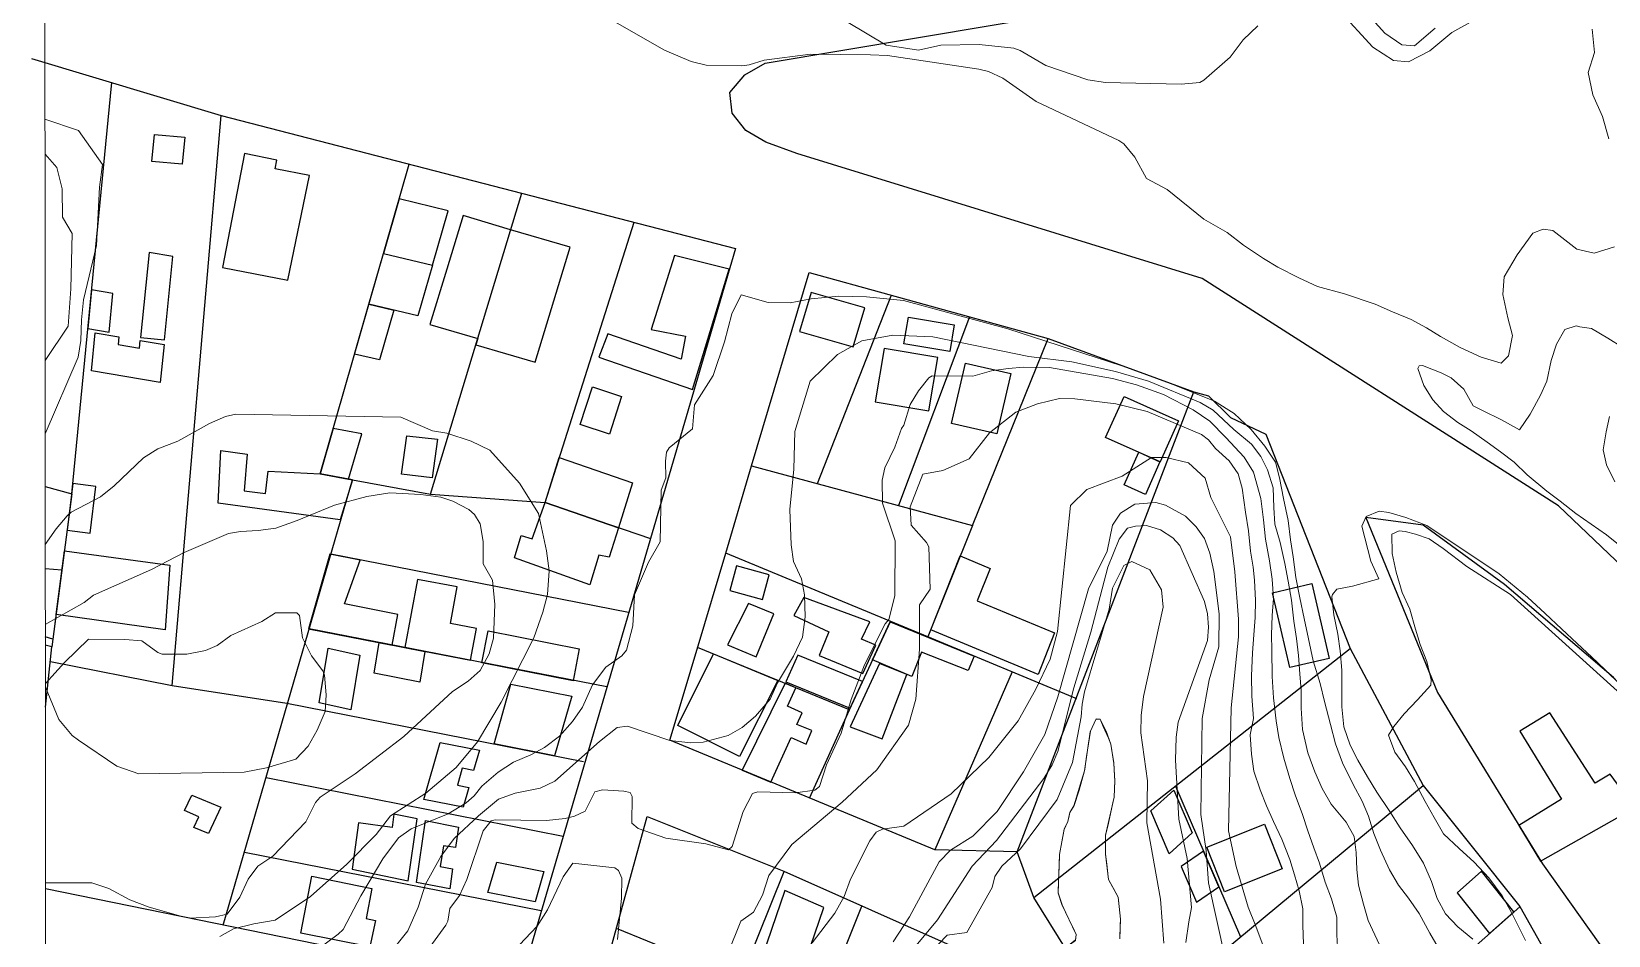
# Model space of a CAD drawing. Header units: metres. Extents: x 47 to 1988, y 46 to 663.
# Drawn here: x 957.3 to 1160.8, y 158.1 to 274.7 of the extents above; entities that cross this region are included whole.
import ezdxf

# ---------------------------------------------------------------- set-up
doc = ezdxf.new("R2010")
doc.units = ezdxf.units.M
for name, color, linetype in [('01_Fina', 7, 'Continuous'), ('casas', 80, 'Continuous'), ('predios', 220, 'Continuous')]:
    doc.layers.add(name, color=color, linetype=linetype)

msp = doc.modelspace()

# ---------------------------------------------------------------- linework, layer by layer
at = {"layer": '01_Fina', "linetype": 'Continuous', "lineweight": 9}
for p, q in [((1093.92, 184.36), (1094.72, 186.03)), ((1094.68, 185.94), (1093.96, 184.45)), ((1095.23, 186.02), (1094.68, 185.94)), ((1094.72, 186.03), (1095.23, 186.02)), ((1095.23, 186.02), (1095.99, 184.46)), ((1095.41, 185.59), (1095.23, 186.02)), ((1095.63, 185.07), (1095.41, 185.59)), ((1093.2, 179.34), (1093.92, 184.36)), ((1093.96, 184.45), (1093.7, 182.83)), ((1096.28, 183.55), (1095.63, 185.07)), ((1095.99, 184.46), (1096.61, 182.77)), ((1096.61, 182.77), (1096.28, 183.55)), ((1093.47, 181.19), (1093.23, 179.56)), ((1093.7, 182.83), (1093.47, 181.19)), ((1096.61, 182.77), (1097, 180.29)), ((1096.73, 181.98), (1096.61, 182.77)), ((1096.99, 180.35), (1096.73, 181.98)), ((1092.5, 176.85), (1093.2, 179.34)), ((1093.2, 179.34), (1092.78, 177.97)), ((1093.23, 179.56), (1093.2, 179.34)), ((1097.08, 178.7), (1096.99, 180.35)), ((1097, 180.29), (1097.12, 178.03)), ((1092.78, 177.97), (1092.31, 176.39)), ((1097.12, 178.03), (1097.03, 175.94)), ((1097.03, 175.94), (1097.08, 177.05)), ((1097.12, 178.03), (1097.08, 178.7)), ((1097.08, 177.05), (1097.12, 178.03)), ((1092.31, 176.39), (1091.82, 174.82)), ((1091.85, 174.88), (1092.5, 176.85)), ((1097.03, 175.94), (1095.93, 171.06)), ((1096.55, 173.81), (1096.91, 175.42)), ((1096.91, 175.42), (1097.03, 175.94)), ((1091.06, 172.79), (1091.32, 173.98)), ((1091.18, 173.32), (1091.06, 172.79)), ((1091.32, 173.98), (1091.18, 173.32)), ((1091.32, 173.98), (1091.85, 174.88)), ((1091.82, 174.82), (1091.32, 173.98)), ((1096.19, 172.2), (1096.55, 173.81)), ((1089.97, 168.53), (1090.58, 171.8)), ((1090.58, 171.79), (1090.28, 170.17)), ((1090.58, 171.8), (1091.06, 172.79)), ((1091.06, 172.79), (1090.58, 171.79)), ((1095.92, 168.6), (1095.93, 171.06)), ((1095.93, 171.06), (1096.19, 172.2)), ((1095.93, 171.06), (1095.93, 170.58)), ((1090.28, 170.17), (1089.97, 168.55)), ((1095.93, 170.58), (1095.92, 168.93)), ((1095.92, 168.93), (1095.92, 168.6)), ((1089.79, 163.54), (1089.97, 168.53)), ((1089.91, 166.9), (1089.85, 165.25)), ((1089.97, 168.55), (1089.91, 166.9)), ((1095.92, 168.6), (1096.07, 167.28)), ((1096.3, 165.33), (1095.92, 168.6)), ((1096.07, 167.28), (1096.26, 165.65)), ((1089.85, 165.25), (1089.79, 163.6)), ((1096.26, 165.65), (1096.3, 165.33)), ((1096.3, 165.33), (1096.93, 164.16)), ((1097.53, 163.06), (1096.3, 165.33)), ((1089.79, 163.6), (1090.3, 162.04)), ((1090.27, 162.09), (1089.79, 163.54)), ((1096.93, 164.16), (1097.53, 163.06)), ((1097.53, 163.06), (1097.58, 162.66)), ((1097.85, 160.22), (1097.53, 163.06)), ((1092.14, 158.24), (1090.27, 162.09)), ((1090.3, 162.04), (1091.02, 160.55)), ((1097.58, 162.66), (1097.76, 161.02)), ((1097.76, 161.02), (1097.85, 160.22)), ((1091.02, 160.55), (1091.74, 159.07)), ((1091.74, 159.07), (1092.14, 158.24)), ((1097.75, 157.66), (1097.85, 160.22)), ((1097.82, 159.38), (1097.75, 157.73)), ((1097.85, 160.22), (1097.82, 159.38))]:
    msp.add_line(p, q, dxfattribs=at)
at = {"layer": '01_Fina', "lineweight": 9}
msp.add_lwpolyline([(959.22, 45.61), (1698.31, 45.61), (1697.87, 663.47), (958.78, 663.47), (959.22, 45.61)], dxfattribs=at)
at = {"layer": '01_Fina', "linetype": 'Continuous', "lineweight": 9}
for points in [[(1142.99, 275.89), (1140.6, 274.57), (1137.77, 272.19), (1134.99, 270.8), (1133.09, 270.96), (1130.39, 272.66), (1126.07, 277.4)], [(1138.44, 275.13), (1135.76, 272.84), (1134.13, 272.98), (1131.96, 274.47), (1129.52, 277.18)], [(1032, 276.3), (1039.01, 272.3), (1042.43, 270.83), (1044.39, 270.36), (1048.99, 270.29), (1049.92, 270.39), (1051.85, 270.98), (1057.83, 271.76), (1065.6, 271.67), (1067.8, 271.6), (1079.55, 269.83), (1080.81, 269.52), (1082.67, 268.66), (1086.97, 265.67), (1097.63, 260.64), (1098.26, 260.2), (1099.69, 258.48), (1101.21, 255.72), (1103.86, 254.32), (1108.61, 250.5), (1111.63, 248.76), (1113.7, 247.15), (1116.28, 245.44), (1118.14, 244.32), (1120.87, 242.94), (1123.27, 241.82), (1126.74, 240.85), (1130.72, 239.54), (1132.96, 238.52), (1135.34, 237.54), (1137.34, 236.47), (1139.15, 235.38), (1141.67, 233.93), (1144.37, 232.71), (1146.97, 231.9), (1147.93, 232.86), (1148.41, 235.5), (1147.83, 237.76), (1147.18, 240.78), (1147.35, 243.07), (1149.05, 245.89), (1151.05, 248.67), (1152.38, 249.19), (1153.63, 249.03), (1156.71, 246.62), (1158.97, 246.12), (1161.59, 246.92)], [(1115.57, 275.44), (1113.68, 273.64), (1111.99, 271.37), (1108.61, 268.42), (1108.1, 268.14), (1105.68, 267.9), (1095.91, 268.1), (1093.62, 268.45), (1088.19, 270.33), (1084.92, 272.25), (1084.07, 272.54), (1079.61, 273.03), (1074.65, 272.94), (1071.76, 272.31), (1067.62, 272.92), (1062.51, 275.98)], [(1160.84, 260.85), (1160.03, 263.75), (1158.78, 266.54), (1158.18, 269.39), (1159, 271.99), (1158.7, 274.98)], [(959.06, 263.37), (963.41, 261.95), (966.47, 257.56), (966.12, 254.61), (965.73, 247.09), (964.04, 240.07), (963.76, 237.52), (963.69, 234.85), (963.34, 232.68), (959.09, 222.82)], [(959.07, 258.89), (960.6, 257.15), (961.27, 254.42), (961.33, 250.76), (962.57, 248.66), (962.42, 241.51), (962.04, 236.69), (959.09, 232.25)], [(1138.83, 156.56), (1137.76, 158.39), (1136.4, 160.92), (1135.02, 162.91), (1133.72, 164.58), (1132.56, 166.56), (1131.39, 169.11), (1130.54, 171.26), (1129.85, 173.51), (1129.03, 175.44), (1127.87, 177.57), (1126.48, 180.38), (1125.59, 182.83), (1124.94, 185.3), (1124.17, 188.3), (1123.61, 190.62), (1122.72, 193.53), (1122.09, 196.38), (1121.53, 198.99), (1120.98, 201.65), (1120.49, 204.28), (1120.12, 206.94), (1119.79, 209.13), (1119.49, 211.62), (1118.89, 214.47), (1118.36, 217.13), (1117.84, 219.17), (1116.47, 221.2), (1114.7, 223.36), (1112.53, 225.43), (1109.96, 227.02), (1103.67, 229.57), (1098.01, 231.59), (1083.31, 236.35), (1069.83, 240.02), (1065.06, 240.48), (1061.44, 240.54), (1057.95, 240.2), (1055.22, 239.72), (1052.38, 239.76), (1048.91, 240.72), (1047.71, 238.28), (1046.75, 234.67), (1045.28, 230.34), (1042.89, 226.56), (1042.6, 223.47), (1039.59, 221), (1039.28, 220.42), (1039.13, 219.29), (1039.19, 217.13), (1038.56, 215.53), (1038.46, 208.88), (1036.95, 206.24), (1035.13, 202.03), (1034.93, 198.04), (1034.12, 194.91), (1033.49, 194.19), (1031.42, 192.7), (1029.73, 190.45), (1028.44, 187.56), (1027.14, 185.7), (1025.44, 183.8), (1023.52, 182.36), (1021.77, 181.38), (1019.5, 180.44), (1017.56, 179.16), (1015.45, 177.38), (1014.43, 176.13), (1013.42, 175.2), (1011.07, 173.77), (1006.33, 171.86), (1004.69, 170.69), (1002.68, 168), (999.83, 163.2), (997.53, 158.89), (996.91, 158.26), (995.03, 156.91)], [(1162.68, 233.92), (1160.73, 235.16), (1158.61, 236.39), (1157.13, 236.59), (1156.66, 236.72), (1155.2, 236.24), (1154.11, 234.39), (1153.42, 232.26), (1152.84, 229.58), (1152.03, 227.81), (1150.72, 225.34), (1149.35, 223.34), (1147.02, 224.62), (1144.55, 225.82), (1143.35, 226.4), (1142.14, 228.55), (1140.5, 230.02), (1139.23, 230.67), (1136.83, 231.6), (1136.38, 231.58), (1136.23, 231.21), (1136.99, 229.02), (1138.15, 227.2), (1139.52, 225.69), (1141.36, 224.25), (1143.09, 223.18), (1145.16, 221.74), (1146.89, 220.48), (1148.65, 219.13), (1150.31, 217.5), (1152.87, 215.43), (1154.58, 214.1), (1156.58, 212.52), (1158.59, 211.14), (1160.54, 209.76), (1162.11, 208.51)], [(1003.37, 155.5), (1005.88, 158.68), (1007.21, 161.76), (1008.16, 164.71), (1010.14, 168.3), (1011.85, 170.59), (1014.99, 173.52), (1017.6, 175.67), (1019.73, 176.47), (1022.95, 177.09), (1024.85, 178.02), (1030.6, 183.1), (1032.91, 184.94), (1034.24, 185.11), (1039.7, 183.26), (1042.4, 182.96), (1043.98, 183.02), (1047.24, 183.91), (1049.03, 184.94), (1050.75, 186.4), (1052.62, 188.59), (1053.58, 190.68), (1055.67, 194.14), (1056.83, 196.59), (1057.16, 199.19), (1057.05, 202.05), (1056.69, 204.12), (1055.64, 206.34), (1055.34, 208.47), (1055.18, 213.05), (1055.68, 218.23), (1055.83, 223.12), (1057.79, 229.59), (1061.33, 233.04), (1064.46, 234.8), (1068.47, 235.52), (1073.64, 235.31), (1086.02, 232.78), (1091.55, 232.07), (1097.22, 230.83), (1101.47, 229.6), (1108.14, 226.86), (1109.81, 225.86), (1112.49, 223.36), (1114.75, 221.46), (1115.97, 219.88), (1116.83, 218.18), (1117.53, 215.84), (1117.62, 213.3), (1117.78, 211.14), (1118.46, 208.79), (1119.04, 206.08), (1119.49, 203.8), (1119.93, 201.33), (1120.2, 198.65), (1120.55, 196.42), (1120.83, 194.21), (1120.97, 191.87), (1121.15, 189.68), (1121.17, 187.41), (1121.33, 184.68), (1122.02, 181.67), (1122.94, 179.22), (1123.88, 177.07), (1125.02, 175.02), (1126.95, 172.7), (1128, 170.86), (1128.25, 168.82), (1128.32, 166.62), (1128.55, 164.58), (1129.19, 162.15), (1129.82, 160.04), (1131.83, 155.7)], [(1008.74, 156.6), (1010.81, 159.43), (1011.04, 159.93), (1011.29, 161.56), (1012.54, 163.25), (1013.5, 165.34), (1015.62, 171.58), (1016.65, 172.88), (1017.17, 173.02), (1023.77, 172.93), (1026.18, 173.17), (1027.41, 173.5), (1028.75, 174.12), (1030.03, 176.64), (1031.02, 176.9), (1033.74, 176.7), (1034.58, 176.53), (1034.85, 176.01), (1034.77, 172.59), (1035.59, 171.91), (1039.17, 170.67), (1044.35, 169.94), (1047.28, 169.15), (1047.73, 169.58), (1049.17, 174.1), (1050.38, 176.4), (1051.06, 176.61), (1055.86, 176.52), (1058.42, 176.84), (1059.01, 177.32), (1059.89, 180.12), (1061.79, 184.21), (1063.09, 188.53), (1064.83, 193.02), (1067.49, 198.29), (1067.97, 198.84), (1068.74, 201.91), (1068.79, 209.01), (1067.14, 213.88), (1067.09, 216.82), (1067.43, 218.41), (1068.74, 221.09), (1069.59, 223.5), (1069.88, 223.94), (1070.7, 226.6), (1071.79, 228.33), (1073.1, 230.03), (1073.55, 230.3), (1078.77, 230.26), (1081.19, 230.92), (1083.37, 231.24), (1085.37, 231.4), (1088.7, 231.34), (1096.82, 229.93), (1099.91, 229.11), (1103.38, 227.89), (1107.23, 225.89), (1109.39, 224.43), (1111.44, 222.34), (1113.82, 219.81), (1115.01, 217.87), (1115.95, 214.45), (1116.29, 211.72), (1116.56, 209.22), (1117.06, 206.41), (1117.41, 204.06), (1117.6, 201.56), (1117.42, 199.37), (1117.31, 196.88), (1117.37, 194.91), (1117.4, 191.5), (1117.57, 188.74), (1117.93, 185.79), (1118.28, 183.63), (1118.91, 180.95), (1119.71, 178.36), (1120.39, 176.24), (1121.33, 173.72), (1122.01, 171.58), (1122.81, 169.39), (1123.52, 167.44), (1124.27, 164.99), (1125.05, 162.84), (1125.78, 160.47), (1125.77, 158.19), (1125.91, 155.87)], [(1047.17, 155.79), (1048.86, 159.94), (1050.49, 161.09), (1051.65, 163.28), (1052.45, 165.84), (1055.42, 169.82), (1061.94, 175.28), (1066.39, 179.47), (1070.47, 185.22), (1071.42, 188.56), (1071.9, 195.01), (1071.91, 200.76), (1073.27, 202.79), (1073.1, 208.24), (1072.83, 208.77), (1070.85, 211.01), (1070.7, 213.4), (1072.35, 217.61), (1074.94, 218.09), (1078.32, 219.59), (1080.95, 222.92), (1084.35, 225.62), (1087.14, 226.68), (1089.98, 227.35), (1091.95, 227.3), (1097.25, 226.68), (1101.29, 225.67), (1108.3, 222.73), (1109.19, 222.05), (1110.1, 220.92), (1111.85, 219.31), (1113.04, 217.63), (1113.55, 215.8), (1113.96, 212.68), (1114.36, 210.28), (1114.61, 207.65), (1114.96, 205.59), (1115.14, 203.94), (1115.25, 201.29), (1115.23, 199.1), (1115.05, 196.9), (1114.87, 194.56), (1114.75, 191.61), (1114.79, 188.96), (1115.02, 186.09), (1114.57, 183.97), (1114.77, 181.48), (1115.03, 179.29), (1115.87, 176.87), (1116.68, 174.82), (1117.6, 172.82), (1118.68, 170.51), (1119.71, 167.91), (1120.28, 165.94), (1120.89, 163.87), (1121.36, 161.54), (1121.38, 159.43), (1121.45, 156.99)], [(959.1, 208.52), (960.5, 210.56), (961.94, 212.22), (962.45, 212.68), (966.24, 214.69), (968.01, 216.08), (971.79, 219.7), (973.64, 220.86), (976.21, 221.87), (980.28, 224.14), (982.38, 225.02), (983.71, 225.34), (1005, 224.97), (1009.08, 223.21), (1010.92, 222.88), (1014.05, 221.87), (1016.46, 220.68), (1020.31, 216.43), (1022.73, 212.52), (1023.77, 207.72), (1024.11, 205.12), (1023.9, 202.09), (1023.29, 199.8), (1022.16, 196.51), (1017.91, 188.18), (1014.87, 183.07), (1012.12, 179.75), (1008.2, 176.45), (1003.65, 173.55), (1001.81, 171.13), (998.01, 167.31), (993.31, 163.12), (988.75, 160.09), (986.03, 159.62), (983.39, 158.95), (981.62, 157.95)], [(1161.63, 216.62), (1160.54, 218.79), (1160.12, 220.76), (1160.5, 223.08), (1160.93, 225.06)], [(1116.26, 156.77), (1115.32, 159.29), (1114.31, 161.77), (1112.76, 166.99), (1111.78, 171.58), (1112.14, 187.45), (1113.05, 196.6), (1113.09, 198.92), (1112.61, 204.99), (1112.03, 209.52), (1109.52, 214.6), (1108.78, 217.07), (1106.61, 219.05), (1103.74, 219.74), (1101.84, 219.76), (1098.06, 217.36), (1093.51, 215.62), (1091.41, 213.58), (1089.73, 197.33), (1088.77, 193.73), (1086.91, 189.88), (1084.66, 185.79), (1080.85, 181.07), (1076.01, 176.36), (1069.89, 172.19), (1067.12, 171.82), (1066.31, 171.43), (1065.49, 170.33), (1062.99, 165.38), (1062.19, 163.12), (1060.97, 160.96), (1058.04, 157.16)], [(959.11, 198.22), (964.11, 201.06), (965.34, 201.99), (972.8, 205.31), (977.04, 207.49), (982.76, 209.93), (984.3, 210.22), (986.56, 210.32), (988.87, 210.65), (991.62, 211.61), (996.43, 213.61), (1000.58, 214.71), (1003.56, 215.19), (1007.57, 215), (1010.15, 214.65), (1011.68, 214.12), (1013.75, 213.04), (1014.51, 212.4), (1015.24, 211.18), (1015.59, 208.92), (1015.61, 206.05), (1016.81, 203.94), (1017.1, 200.77), (1016.92, 196.43), (1016.39, 194.41), (1015.24, 192.28), (1013.67, 190.91), (1011.64, 189.56), (1005.35, 183.76), (999.07, 178.97), (994.58, 175.95), (993.99, 175.25), (992.74, 172.77), (988.48, 168.32), (986.53, 167.06), (985.29, 165.38), (984.19, 163.05), (982.58, 160.84), (981.06, 160.51), (977.75, 160.35), (976.91, 160.5), (972.53, 161.76), (970.01, 162.68), (967.31, 164.16), (965.12, 164.88), (959.14, 164.88)], [(1111.34, 155.18), (1109.19, 164.89), (1108.91, 169.04), (1108.2, 173.7), (1108.39, 186.08), (1109.29, 191.06), (1110.53, 195.32), (1110.59, 199.58), (1109.9, 205.03), (1109.39, 207.43), (1108.67, 209.31), (1107.61, 210.8), (1106.25, 212.2), (1103.66, 213.59), (1102.4, 213.93), (1099.69, 213.72), (1097.86, 212.58), (1096.8, 211.04), (1096.11, 207.69), (1093.71, 202.81), (1089.75, 188.89), (1088.07, 184.03), (1085.34, 179.2), (1081.91, 174.08), (1078.77, 170.9), (1075.93, 169.12), (1074.44, 167.58), (1070.64, 160.5), (1068.52, 157.29)], [(1162.36, 190.44), (1160.39, 192.36), (1158.61, 194.06), (1156.79, 195.77), (1154.75, 197.64), (1152.64, 199.61), (1150.35, 201.75), (1146.69, 204.75), (1137.39, 211), (1134.68, 212.02), (1132.49, 212.65), (1131.21, 212.82), (1129.53, 212.16), (1128.99, 210.88), (1130.14, 206.4), (1131.17, 204.11), (1127.76, 203.17), (1125.78, 202.77), (1125.22, 202.09), (1125.12, 201.76), (1125.38, 199.46), (1125.87, 196.97), (1126.17, 194.83), (1126.42, 192.32), (1126.41, 189.76), (1126.41, 187.58), (1126.66, 185), (1127.46, 182.64), (1128.48, 180.71), (1129.71, 178.56), (1130.94, 176.58), (1132.52, 174.24), (1133.93, 171.99), (1135.51, 169.7), (1136.95, 167.41), (1137.99, 165.07), (1138.72, 162.86), (1139.76, 160.88), (1141.37, 159.2), (1143.32, 157.64)], [(1071.47, 156.81), (1074.23, 160.13), (1078.71, 167.03), (1081.85, 170.34), (1087.97, 178.35), (1089.03, 180.13), (1089.76, 181.84), (1091.82, 190.05), (1094.02, 197.24), (1096.21, 205.62), (1097.68, 209.22), (1098.73, 210.62), (1099.76, 210.89), (1101.2, 210.98), (1103, 210.43), (1104.58, 209.4), (1105.49, 208.39), (1108.68, 201.16), (1109.05, 199.58), (1109.19, 197.85), (1109.05, 196.14), (1105.28, 185.61), (1105.01, 183.69), (1104.95, 180.72), (1105.36, 173.09), (1106.45, 168.04), (1107, 161.71), (1106.65, 159.86), (1106.27, 157.2)], [(1162.39, 189.23), (1148.16, 202.08), (1142.54, 205.71), (1139.47, 208.02), (1137.67, 209.25), (1135.93, 209.88), (1134.58, 210.2), (1133.82, 210.28), (1132.85, 209.86), (1132.89, 207.35), (1133.41, 204.97), (1134.18, 202.36), (1135.19, 200.19), (1135.89, 197.6), (1136.51, 195.62), (1137.36, 193.46), (1137.94, 191.08), (1137.91, 190.37), (1136.18, 188.5), (1134.45, 186.7), (1133.11, 185.06), (1132.43, 183.95), (1133.25, 181.76), (1134.6, 179.85), (1135.79, 177.96), (1137.15, 175.39), (1138.31, 173.31), (1139.54, 171.21), (1141.53, 169.34), (1143.49, 167.56), (1145.36, 165.52), (1147.09, 163.23), (1148.29, 161.08), (1149.19, 159.27), (1150.11, 157.46)], [(1074.34, 156.99), (1075.5, 158.14), (1078, 158.48), (1081.27, 164.31), (1081.65, 165.7), (1082.52, 167.05), (1084.93, 169.26), (1089.67, 175.65), (1091.63, 180.42), (1092.79, 186.31), (1092.88, 187.93), (1093.22, 189.53), (1096.39, 200.18), (1096.81, 202.89), (1098.28, 205.84), (1099.32, 206.35), (1101.63, 205.28), (1103.14, 202.67), (1103.37, 200.46), (1100.82, 188.91), (1100.53, 186.48), (1100.49, 184.26), (1101.31, 178.06), (1101.23, 172.64), (1103.02, 162.8), (1103.45, 157.12)], [(959.12, 190.14), (960.87, 185.94), (962.57, 183.89), (963.38, 183.3), (968.32, 179.94), (971.16, 178.97), (984.77, 179.16), (987.67, 179.74), (991.43, 180.84), (993.03, 182.51), (994.18, 184.6), (995.2, 186.97), (995.33, 189.15), (995.14, 191.66), (994.91, 192.23), (993.47, 194.17), (992.29, 196.48), (991.92, 199.37), (991.57, 199.73), (988.79, 199.73), (987.04, 198.62), (983.05, 196.78), (981.27, 195.49), (979.77, 194.86), (977.39, 194.38), (974.2, 194.38), (973.64, 194.61), (971.58, 196.09), (969.35, 196.29), (964.69, 196.32), (961.59, 193.33), (959.12, 190.6)], [(1019.53, 156.08), (1022.57, 159.32), (1023.9, 161.42), (1025.92, 165.68), (1027.17, 167.44), (1032.59, 166.83), (1033.09, 166.49), (1033.5, 165.5), (1033.45, 162.92), (1032.94, 157.58)]]:
    msp.add_lwpolyline(points, dxfattribs=at)
msp.add_lwpolyline([(1092.06, 157.52), (1090.76, 156.52), (1089.43, 155.54), (1088.11, 154.56), (1087.19, 153.88), (1092.05, 157.47), (1092.14, 158.24)], close=True, dxfattribs=at)
at = {"layer": 'casas'}
for points in [[(976.75, 257.6), (972.87, 257.94), (973.18, 261.43), (977.1, 261.09)], [(984.81, 258.98), (981.98, 244.25), (990.39, 242.64), (993.21, 256.11), (988.76, 256.98), (989, 258.12)], [(1011.07, 251.58), (1004.75, 253.1), (1002.74, 246.08), (1009.06, 244.56)], [(1019.14, 249.11), (1013.02, 250.96), (1010.91, 244.05), (1008.73, 236.92), (1014.9, 235.08), (1014.66, 234.27), (1022.33, 232.03), (1026.82, 246.87)], [(975.56, 245.67), (972.5, 246.19), (971.41, 235.24), (974.5, 234.93)], [(1007.18, 238.02), (1000.86, 239.54), (1002.74, 246.08), (1009.06, 244.56)], [(1047.34, 244.04), (1040.3, 245.79), (1037.3, 236.25), (1041.72, 235.4), (1041.14, 232.45), (1031.68, 235.7), (1030.54, 232.71), (1042.64, 228.53)], [(967.84, 240.91), (965.08, 241.38), (964.6, 236.4), (967.36, 235.93)], [(1063.37, 234.04), (1064.87, 239.07), (1057.94, 241.04), (1056.44, 236.01)], [(1002.22, 232.33), (999.01, 233.1), (1000.87, 239.54), (1004.07, 238.77)], [(1069.89, 234.42), (1070.47, 237.87), (1076.39, 236.88), (1075.82, 233.43)], [(973.95, 229.44), (965.07, 230.95), (965.55, 235.83), (968.61, 235.31), (968.51, 234.31), (971.27, 233.84), (971.37, 234.84), (974.43, 234.32)], [(1074.26, 232.67), (1067.36, 233.83), (1066.2, 226.93), (1073.1, 225.77)], [(1077.84, 231.94), (1083.69, 230.59), (1081.89, 222.79), (1076.04, 224.14)], [(1031.92, 222.77), (1028.12, 224.02), (1029.72, 228.87), (1033.45, 227.64)], [(1098.3, 227.64), (1105.32, 224.48), (1102.95, 219.19), (1095.92, 222.35)], [(999.93, 222.82), (996.24, 223.49), (994.56, 217.63), (998.25, 216.96)], [(1005.05, 217.59), (1005.74, 222.55), (1009.72, 222.1), (1009.03, 217.14)], [(997.16, 211.7), (981.4, 213.86), (981.74, 220.67), (985.16, 220.2), (984.77, 215.46), (987.5, 215.1), (987.87, 217.98), (994.56, 217.63), (998.74, 216.87)], [(1100.2, 220.42), (1102.94, 219.19), (1101.06, 215), (1098.32, 216.24)], [(1033.06, 210.7), (1023.6, 213.96), (1025.41, 219.74), (1034.87, 216.48)], [(965.64, 215.99), (962.66, 216.4), (961.93, 210.39), (964.91, 209.98)], [(1033.06, 210.7), (1031.87, 206.89), (1030.55, 207.14), (1029.35, 203.32), (1019.66, 206.83), (1020.51, 209.71), (1021.94, 209.24), (1023.6, 213.96)], [(974.58, 197.51), (960.53, 199.51), (961.58, 207.71), (975.16, 205.85)], [(999.74, 206.53), (995.81, 207.3), (993.05, 197.65), (1003.85, 195.56), (1004.58, 199.49), (997.72, 200.88)], [(1048.28, 205.76), (1047.42, 202.58), (1051.66, 201.43), (1052.53, 204.61)], [(1073.36, 197.53), (1077.16, 207.05), (1081.04, 205.44), (1079.37, 201.26), (1089.34, 197.12), (1087.21, 191.78)], [(1012.27, 203.08), (1007.15, 204.03), (1005.52, 195.23), (1013.98, 193.63), (1014.74, 197.7), (1011.4, 198.32)], [(1117.45, 202.3), (1122.54, 203.48), (1124.78, 193.84), (1119.69, 192.66)], [(1055.68, 199.36), (1060.21, 197.27), (1058.97, 194.23), (1064.61, 191.91), (1066.29, 195.54), (1064.44, 196.3), (1065.49, 198.57), (1057, 201.69)], [(1053.1, 199.6), (1049.85, 200.91), (1047.12, 195.57), (1050.82, 194.05)], [(1015.44, 193.28), (1016.26, 197.4), (1028, 195.09), (1027.22, 190.96)], [(1065.86, 193.66), (1068.13, 198.57), (1078.95, 194.11), (1078.19, 192.27), (1072.15, 194.64), (1070.92, 191.51)], [(1007.42, 190.78), (1001.53, 191.94), (1002.18, 195.88), (1008.07, 194.73)], [(998.55, 187.21), (994.44, 188.09), (995.6, 195.15), (999.71, 194.27)], [(1053.64, 191.01), (1048.7, 181.18), (1040.71, 185.18), (1045.31, 194.42)], [(1064.56, 190.85), (1056.23, 194.26), (1054.65, 190.81), (1062.97, 187.4)], [(1070.27, 191.77), (1066.75, 193.2), (1062.98, 185.03), (1067.09, 183.46)], [(1017.02, 182.8), (1019.19, 190.5), (1027.04, 188.95), (1024.83, 181.26)], [(1054.56, 190.63), (1049.02, 179.43), (1052.74, 177.89), (1055.34, 183.63), (1057.27, 182.79), (1058.02, 184.53), (1056.1, 185.32), (1056.79, 186.8), (1054.87, 187.67), (1055.95, 190.06)], [(1164.23, 174.57), (1161.01, 178.91), (1159.11, 177.75), (1153.23, 186.81), (1149.39, 184.46), (1154.77, 175.67), (1149.23, 172.28), (1152.05, 167.67)], [(1015.12, 182), (1014.38, 179.4), (1012.91, 179.69), (1012.28, 177.48), (1013.75, 177.19), (1013.02, 174.64), (1007.97, 175.63), (1010.07, 182.99)], [(980.18, 171.24), (978.27, 172.04), (978.9, 173.4), (977.09, 174.24), (978, 176.22), (981.75, 174.64)], [(1104.73, 176.83), (1107.11, 171.32), (1104.13, 168.65), (1101.75, 174.16)], [(1007.07, 173.14), (1004.08, 173.75), (1003.85, 172.01), (999.54, 172.62), (998.69, 166.65), (1005.94, 165.17)], [(1008.15, 172.92), (1012.42, 172.08), (1012.05, 169.45), (1010.47, 169.68), (1010.07, 166.99), (1011.65, 166.69), (1011.29, 164.11), (1007.02, 164.95)], [(1116.41, 172.46), (1118.71, 166.7), (1111.27, 163.74), (1108.98, 169.5)], [(1108.57, 168.97), (1105.68, 166.99), (1107.66, 162.4), (1110.55, 164.38)], [(1023.44, 166.35), (1022.32, 162.45), (1016.23, 163.64), (1017.35, 167.54)], [(1001, 156.62), (992.07, 158.38), (993.52, 165.74), (1001.26, 164.16), (1000.51, 160.28), (1001.7, 160.05)], [(1144.44, 166.4), (1141.3, 163.61), (1145.48, 158.37), (1148.62, 161.16)], [(1059.58, 161.73), (1054.52, 163.89), (1051.09, 153.86), (1056.18, 151.79)]]:
    msp.add_lwpolyline(points, close=True, dxfattribs=at)
msp.add_lwpolyline([(959.11, 205.43), (961.26, 205.26), (960.1, 196.33), (959.11, 196.61)], dxfattribs=at)
at = {"layer": 'predios'}
for points in [[(1365.78, 134.21), (1286.2, 76.44), (1272.04, 68), (1243.94, 106.92), (1213.08, 147.04), (1179.34, 189.69), (1154.35, 213.53), (1108.4, 242.84), (1056.09, 258.98), (1052.09, 260.44), (1049.5, 261.95), (1047.75, 264.15), (1047.43, 266.84), (1049.38, 269.12), (1051.98, 270.62), (1179.7, 292.01), (1196.68, 292.76), (1206.68, 292.48), (1220.05, 288.33), (1231.46, 281.11), (1234.95, 277.53), (1237.01, 277.82)], [(957.33, 271.23), (981.82, 263.86), (1048.15, 246.72), (1020.28, 151.67), (959.14, 164.11)], [(962.53, 215.07), (967.69, 268.11)], [(975.46, 190.34), (981.82, 263.86)], [(998.74, 216.87), (994.56, 217.63), (1006.05, 257.6)], [(1008.83, 215.03), (1020.58, 253.85)], [(1023.6, 213.96), (1035.09, 250.1)], [(1090.82, 156.29), (1086.66, 163), (1084.5, 168.87), (1073.9, 169.15), (1039.71, 183.28), (1043.33, 195.44), (1046.9, 207.43), (1050.25, 218.69), (1057.66, 243.61), (1088.5, 235.1), (1107.29, 228.24), (1109.22, 227.72), (1112.05, 224.9), (1116.58, 222.78), (1127.5, 195.11), (1136.89, 177.45), (1149.38, 161.82), (1154.53, 152.68)], [(1058.75, 216.4), (1068.24, 240.61)], [(1078.38, 237.9), (1069.18, 213.58)], [(1050.25, 218.69), (1078.73, 211), (1088.5, 235.1)], [(1084.5, 168.87), (1107.29, 228.24)], [(959.1, 216.03), (962.53, 215.07), (959.97, 195.33)], [(982.08, 159.44), (998.74, 216.87), (1008.83, 215.03), (1023.6, 213.96), (1037.18, 209.3)], [(1078.73, 211), (1072.99, 196.6), (1046.9, 207.43)], [(1034.38, 199.76), (995.96, 207.27)], [(1031.57, 190.18), (993.17, 197.66)], [(1062.89, 187.22), (1068.15, 198.61)], [(959.12, 187.57), (959.97, 195.33), (959.11, 195.56)], [(1092.2, 188.62), (1072.99, 196.6)], [(959.76, 193.46), (975.46, 190.34), (990.29, 188.06), (1028.56, 180.53)], [(1057.73, 175.83), (1062.89, 187.22), (1043.27, 195.26)], [(1086.66, 163), (1127.5, 195.11)], [(1083.85, 192.09), (1073.9, 169.15)], [(1025.92, 170.88), (987.59, 178.43)], [(1097.62, 144.92), (1136.89, 177.45)], [(1104.94, 177.37), (1113.32, 157.92)], [(1025.63, 132.96), (1036.78, 173.46), (1054.41, 166.38), (1088.32, 151.32)], [(1023.1, 161.29), (984.8, 168.81)], [(1046.16, 145.73), (1054.45, 166.37)], [(1064.43, 161.83), (1056.27, 141.4)], [(1111.01, 127.84), (1149.39, 161.8)], [(1048.8, 152.48), (1032.8, 158.98)]]:
    msp.add_lwpolyline(points, dxfattribs=at)
msp.add_lwpolyline([(1235.66, 92.65), (1235.94, 93.74), (1235.64, 96.72), (1216.42, 122.32), (1191.46, 155.47), (1169.62, 182.57), (1161.46, 191.37), (1147.4, 203.39), (1136.89, 211.04), (1129.5, 212), (1138.74, 189.42), (1152.29, 167.34), (1164.33, 150.39), (1177.89, 134.23), (1196.52, 118.32), (1204.04, 111.72), (1212.73, 104.97), (1223.41, 95.31), (1229.61, 90.41), (1233.94, 91.62)], close=True, dxfattribs=at)

doc.saveas('drawing.dxf')
